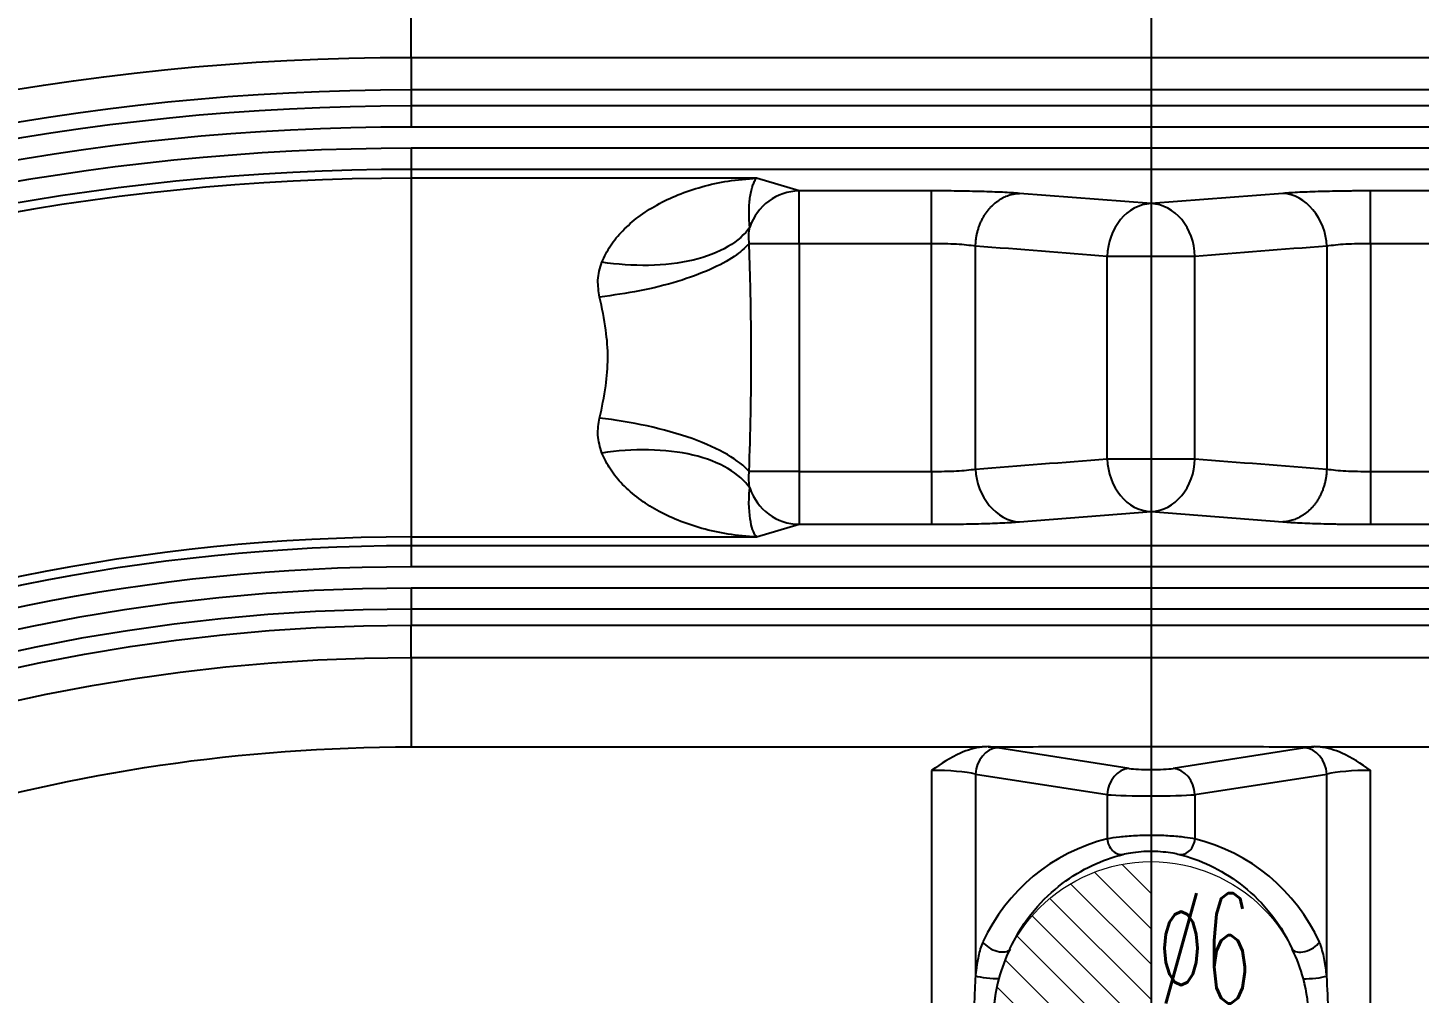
# Model space of a CAD drawing. Header units: millimetres. Extents: x 2595 to 3308, y 1499 to 1823.
# Drawn here: x 3126.62 to 3153.11, y 1701.65 to 1720.04 of the extents above; entities that cross this region are included whole.
import ezdxf
from ezdxf.lldxf.tags import DXFTag

# ---------------------------------------------------------------- set-up
doc = ezdxf.new("R2010")
doc.units = ezdxf.units.MM
doc.linetypes.add('CENTER', pattern=[2, 1.25, -0.25, 0.25, -0.25])
doc.layers.add('5', color=7, linetype='Continuous', true_color=0xffffff)
doc.layers.add('epin', color=13, linetype='Continuous', lineweight=9)
doc.styles.add('TXT05', font='txt.shx', dxfattribs={"width": 0.5, "bigfont": 'gbcbig.shx'})
tags = doc.linetypes.add('DASHED', pattern=[25.72, 12.86, -12.86]).pattern_tags.tags
tags[6:7] = [DXFTag(74, 4), DXFTag(75, 0), DXFTag(340, '0'), DXFTag(46, 0.0), DXFTag(50, 0.0), DXFTag(44, 0.0), DXFTag(45, 0.0)]
tags[4:5] = [DXFTag(74, 4), DXFTag(75, 0), DXFTag(340, '0'), DXFTag(46, 0.0), DXFTag(50, 0.0), DXFTag(44, 0.0), DXFTag(45, 0.0)]

# ---------------------------------------------------------------- blocks, each defined once
blk = doc.blocks.new('epin_ejp_6')
at = {"layer": 'epin'}
h = blk.add_hatch(dxfattribs=at)
h.set_pattern_fill('_ANSI31', color=123, scale=0.15, angle=90, style=0)
h.set_pattern_definition([(135, (-2656.51364, 153.2396), (-0.336759605, -0.336759605), [])])
h.paths.add_polyline_path([(0, 3, 0.414214), (-3, 0), (0, 0)])
h.paths.add_polyline_path([(3, 0), (0, 0), (0, -3, 0.414214)])
at = {"layer": 'epin', "color": 1, "linetype": 'CENTER', "ltscale": 3.048}
for p, q in [((0, -3.3), (0, 3.3)), ((-3.3, 0), (3.3, 0))]:
    blk.add_line(p, q, dxfattribs=at)
at = {"layer": 'epin'}
blk.add_circle((0, 0), 3, dxfattribs=at)
at = {"layer": 'epin', "color": 6, "style": 'TXT05', "width": 0.5}
blk.add_text('%%c6', height=2.1, dxfattribs=at).set_placement((0.12, 0.3))

msp = doc.modelspace()

# ---------------------------------------------------------------- linework, layer by layer
at = {"layer": '5', "color": 1, "linetype": 'CENTER', "ltscale": 36.600181}
msp.add_line((3148.002, 1819.494), (3148.002, 1499.494), dxfattribs=at)
at = {"layer": '5', "color": 7, "linetype": 'Continuous'}
for p, q in [((3133.918, 1719.475), (3162.086, 1719.475)), ((3162.086, 1718.854), (3133.918, 1718.854)), ((3133.918, 1718.854), (3133.918, 1718.549)), ((3162.086, 1718.549), (3133.918, 1718.549)), ((3133.918, 1718.549), (3133.918, 1718.147)), ((3162.086, 1718.147), (3133.918, 1718.147)), ((3162.086, 1717.744), (3133.918, 1717.744)), ((3133.918, 1717.744), (3133.918, 1717.342)), ((3133.918, 1717.342), (3133.918, 1717.173)), ((3162.086, 1717.342), (3133.918, 1717.342)), ((3140.49, 1717.173), (3133.918, 1717.173)), ((3133.918, 1717.173), (3133.918, 1710.342)), ((3141.301, 1716.932), (3140.49, 1717.173)), ((3141.301, 1715.927), (3141.301, 1716.932)), ((3143.825, 1716.932), (3141.301, 1716.932)), ((3148.002, 1716.69), (3145.495, 1716.885)), ((3150.51, 1716.885), (3148.002, 1716.69)), ((3154.703, 1716.932), (3152.18, 1716.932)), ((3141.301, 1715.927), (3140.352, 1715.927)), ((3143.825, 1715.927), (3141.301, 1715.927)), ((3141.301, 1715.927), (3141.301, 1711.588)), ((3144.66, 1711.634), (3144.66, 1715.881)), ((3151.345, 1715.881), (3151.345, 1711.634)), ((3154.703, 1715.927), (3152.18, 1715.927)), ((3148.837, 1715.685), (3147.167, 1715.685)), ((3147.167, 1711.83), (3147.167, 1715.685)), ((3148.837, 1711.83), (3148.837, 1715.685)), ((3147.167, 1711.83), (3148.837, 1711.83)), ((3141.301, 1711.588), (3140.352, 1711.588)), ((3141.301, 1711.588), (3143.825, 1711.588)), ((3141.301, 1711.588), (3141.301, 1710.583)), ((3152.18, 1711.588), (3154.703, 1711.588)), ((3145.495, 1710.63), (3148.002, 1710.825)), ((3148.002, 1710.825), (3150.51, 1710.63)), ((3140.49, 1710.342), (3141.301, 1710.583)), ((3141.301, 1710.583), (3143.825, 1710.583)), ((3152.18, 1710.583), (3154.703, 1710.583)), ((3133.918, 1710.342), (3140.49, 1710.342)), ((3133.918, 1710.342), (3133.918, 1710.173)), ((3133.918, 1710.173), (3133.918, 1709.771)), ((3162.086, 1710.173), (3133.918, 1710.173)), ((3162.086, 1709.771), (3133.918, 1709.771)), ((3133.918, 1709.368), (3133.918, 1708.966)), ((3162.086, 1709.368), (3133.918, 1709.368)), ((3162.086, 1708.966), (3133.918, 1708.966)), ((3133.918, 1708.661), (3162.086, 1708.661)), ((3162.086, 1708.041), (3133.918, 1708.041)), ((3133.918, 1706.343), (3144.785, 1706.343)), ((3147.585, 1705.935), (3145.077, 1706.327)), ((3150.927, 1706.327), (3148.42, 1705.935)), ((3151.22, 1706.343), (3162.086, 1706.343)), ((3143.825, 1705.897), (3143.825, 1695.644)), ((3144.66, 1705.827), (3147.167, 1705.435)), ((3144.66, 1705.827), (3144.66, 1701.986)), ((3148.837, 1705.435), (3151.345, 1705.827)), ((3151.345, 1701.981), (3151.345, 1705.827)), ((3152.18, 1695.644), (3152.18, 1705.897)), ((3147.167, 1705.435), (3147.167, 1704.594)), ((3148.837, 1705.435), (3148.837, 1704.593))]:
    msp.add_line(p, q, dxfattribs=at)
at = {"layer": '5', "color": 7, "linetype": 'Continuous', "extrusion": (0, 0, -1)}
for centre, radius, start, end in [((-3148.002, 1669.494), 100.07, 313.95835, 233.17746), ((-3148.002, 1669.494), 99.038, 313.97894, 78.94), ((-3133.918, 1673.518), 45.957, 360, 90), ((-3133.918, 1673.518), 35.144, 0, 90), ((-3133.918, 1673.518), 32.826, 56.601, 90)]:
    msp.add_arc(centre, radius, start, end, dxfattribs=at)
at = {"layer": '5', "color": 7, "linetype": 'DASHED'}
for radius, start, end in [(100.573, 306.62661, 226.18317), (100.572, 306.62578, 226.19708)]:
    msp.add_arc((3148.002, 1669.494), radius, start, end, dxfattribs=at)
at = {"layer": '5', "color": 7, "linetype": 'Continuous'}
for centre, radius, start, end in [((3148.002, 1669.494), 100.547, 306.63636, 233.36364), ((3148.002, 1669.494), 99.282, 100.95124, 226.04921), ((3148.002, 1669.494), 99.081, 101.04979, 226.04537), ((3148.002, 1663.458), 81.732, 105.12421, 164.87579), ((3133.918, 1673.518), 47.654, 97.468, 124.1474), ((3133.918, 1673.518), 45.336, 90, 180), ((3133.918, 1673.518), 45.032, 90, 180), ((3133.918, 1673.518), 44.63, 90, 180), ((3133.918, 1673.518), 44.226, 90, 180), ((3133.918, 1673.518), 43.824, 90, 180), ((3133.918, 1673.518), 43.656, 90, 180), ((3133.918, 1673.518), 36.824, 90, 180), ((3133.918, 1673.518), 36.656, 90, 180), ((3133.918, 1673.518), 36.254, 90, 180), ((3133.918, 1673.518), 35.85, 90, 180), ((3133.918, 1673.518), 35.448, 90, 180), ((3133.918, 1673.518), 34.523, 90, 180), ((3148.002, 1701.159), 3, 153.5383, 165.0294), ((3148.002, 1701.159), 3, 14.8863, 26.4141), ((3148.002, 1701.159), 3, 165.0294, 194.9704), ((3148.002, 1701.159), 3, 345.1137, 14.8863)]:
    msp.add_arc(centre, radius, start, end, dxfattribs=at)
for centre, major_axis, ratio, start_param, end_param in [((3141.301, 1715.927), (0.287, 0.964), 0.983499, 0.293479, 1.539287), ((3148.002, 1715.685), (-0.078, -1.003), 0.829265, 3.235379, 4.776984), ((3148.002, 1715.685), (0.078, -1.003), 0.829265, 1.506202, 3.047807), ((3148.002, 1711.83), (-0.078, 1.003), 0.829265, 1.506202, 3.047807), ((3148.002, 1711.83), (0.078, 1.003), 0.829265, 3.235379, 4.776984), ((3141.301, 1711.588), (-0.287, 0.964), 0.983499, 1.602313, 2.848113), ((3145.077, 1705.827), (-0.078, -0.497), 0.826908, 3.328562, 4.841031), ((3143.825, 1706.239), (1.509, 0), 0.105104, 0.5916, 0.778695), ((3152.18, 1706.239), (1.509, 0), 0.105104, 2.362897, 2.549993), ((3150.927, 1705.827), (0.078, -0.497), 0.826909, 1.442154, 2.954623), ((3143.825, 1705.738), (1.006, 0), 0.157656, 0.5916, 1.570796), ((3147.585, 1705.435), (-0.078, -0.497), 0.826909, 3.328563, 4.841031), ((3148.002, 1705.964), (0.503, 0), 0.105104, 3.733192, 5.691586), ((3148.42, 1705.435), (0.078, -0.497), 0.826909, 1.442154, 2.954623), ((3152.18, 1705.738), (1.006, 0), 0.157656, 1.570796, 2.549993), ((3148.002, 1705.464), (1.006, 0), 0.052552, 3.733192, 5.691586), ((3148.03, 1701.159), (3.552, 0), 0.996953, 1.816079, 2.71338), ((3147.416, 1704.594), (0.073, -0.291), 0.822126, 4.510028, 6.191126), ((3148.588, 1704.593), (0.073, 0.291), 0.822102, 3.233647, 4.915037), ((3147.974, 1701.159), (3.552, 0), 0.996953, 0.427438, 1.325164), ((3145.048, 1702.629), (0.273, -0.125), 0.526695, 3.857184, 6.221579), ((3150.957, 1702.627), (0.273, 0.125), 0.526049, 3.20317, 5.568003), ((3144.909, 1701.986), (0.299, -0.03), 0.145085, 3.740395, 5.436508), ((3151.096, 1701.981), (0.299, 0.029), 0.144295, 3.988114, 5.684463)]:
    msp.add_ellipse(centre, major_axis=major_axis, ratio=ratio, start_param=start_param, end_param=end_param, dxfattribs=at)
for points, knots in [([(3129.373, 1746.77), (3128.884, 1746.658), (3127.908, 1746.433), (3125.966, 1745.94), (3123.557, 1745.263), (3120.696, 1744.347), (3116.926, 1742.993), (3113.231, 1741.439), (3109.627, 1739.692), (3104.321, 1736.886), (3099.262, 1733.608), (3094.534, 1729.913), (3092.235, 1727.982), (3090.006, 1725.971), (3087.611, 1723.652), (3085.083, 1720.993), (3082.466, 1717.968), (3079.995, 1714.822), (3078.061, 1712.108), (3076.592, 1709.883), (3075.53, 1708.19), (3074.509, 1706.472), (3073.365, 1704.441), (3072.126, 1702.082), (3070.827, 1699.381), (3069.624, 1696.636), (3068.519, 1693.851), (3067.513, 1691.03), (3066.608, 1688.176), (3065.938, 1685.772), (3065.451, 1683.836), (3065.229, 1682.862), (3065.118, 1682.375)], [0, 0, 0, 0, 0.015671, 0.031323, 0.062599, 0.093882, 0.125181, 0.187762, 0.21905, 0.250334, 0.375349, 0.406621, 0.43789, 0.469156, 0.500417, 0.542089, 0.583754, 0.625411, 0.667063, 0.687888, 0.708711, 0.729532, 0.750352, 0.781575, 0.812791, 0.844003, 0.875216, 0.906422, 0.937608, 0.968783, 0.984383, 1, 1, 1, 1]), ([(3129.47, 1746.342), (3127.542, 1745.867), (3123.673, 1744.914), (3118.027, 1742.972), (3112.506, 1740.659), (3105.398, 1737.058), (3097.008, 1731.624), (3087.979, 1723.762), (3080.151, 1714.713), (3074.78, 1706.367), (3071.203, 1699.265), (3069.178, 1694.43), (3067.65, 1690.067), (3066.497, 1686.264), (3065.871, 1683.629), (3065.551, 1682.282)], [0, 0, 0, 0, 0.062362, 0.1252, 0.187404, 0.250379, 0.375434, 0.500449, 0.625398, 0.750287, 0.811235, 0.875174, 0.914887, 0.956496, 1, 1, 1, 1]), ([(3137.546, 1715.574), (3137.597, 1715.681), (3137.703, 1715.904), (3137.946, 1716.188), (3138.243, 1716.449), (3138.598, 1716.676), (3139.004, 1716.869), (3139.459, 1717.021), (3139.959, 1717.133), (3140.309, 1717.159), (3140.49, 1717.173)], [0, 0, 0, 0, 0.093317, 0.194508, 0.304598, 0.423767, 0.552414, 0.691028, 0.840114, 1, 1, 1, 1]), ([(3140.363, 1716.24), (3140.358, 1716.295), (3140.348, 1716.413), (3140.347, 1716.624), (3140.369, 1716.856), (3140.411, 1717.023), (3140.454, 1717.125), (3140.478, 1717.157), (3140.49, 1717.173)], [0, 0, 0, 0, 0.090181, 0.190469, 0.420683, 0.689566, 0.839499, 1, 1, 1, 1]), ([(3145.495, 1716.885), (3145.446, 1716.889), (3145.349, 1716.896), (3145.175, 1716.905), (3144.982, 1716.913), (3144.773, 1716.92), (3144.587, 1716.924), (3144.433, 1716.927), (3144.276, 1716.93), (3144.074, 1716.932), (3143.908, 1716.932), (3143.825, 1716.932)], [0, 0, 0, 0, 0.127326, 0.251561, 0.375423, 0.500174, 0.624898, 0.686936, 0.74874, 0.872847, 1, 1, 1, 1]), ([(3152.18, 1716.932), (3152.096, 1716.932), (3151.972, 1716.932), (3151.808, 1716.93), (3151.649, 1716.929), (3151.455, 1716.925), (3151.231, 1716.92), (3151.022, 1716.913), (3150.829, 1716.905), (3150.655, 1716.896), (3150.558, 1716.889), (3150.51, 1716.885)], [0, 0, 0, 0, 0.127156, 0.189457, 0.251353, 0.375222, 0.500081, 0.624934, 0.748784, 0.872889, 1, 1, 1, 1]), ([(3140.363, 1716.24), (3140.179, 1715.972), (3139.8, 1715.735), (3138.764, 1715.49), (3138.125, 1715.486), (3137.546, 1715.574)], [0, 0, 0, 0, 0.5, 0.5, 1, 1, 1, 1]), ([(3140.352, 1715.927), (3140.266, 1715.846), (3140.088, 1715.676), (3139.619, 1715.427), (3139.004, 1715.201), (3138.278, 1715.016), (3137.761, 1714.945), (3137.505, 1714.91)], [0, 0, 0, 0, 0.182901, 0.38011, 0.586578, 0.795605, 1, 1, 1, 1]), ([(3140.352, 1711.588), (3140.363, 1711.954), (3140.384, 1712.669), (3140.393, 1713.741), (3140.385, 1714.823), (3140.363, 1715.552), (3140.352, 1715.927)], [0, 0, 0, 0, 0.253388, 0.495473, 0.739822, 1, 1, 1, 1]), ([(3144.66, 1715.881), (3144.549, 1715.894), (3144.326, 1715.921), (3143.992, 1715.925), (3143.825, 1715.927)], [0, 0, 0, 0, 0.500532, 1, 1, 1, 1]), ([(3152.18, 1715.927), (3152.013, 1715.925), (3151.678, 1715.921), (3151.456, 1715.894), (3151.345, 1715.881)], [0, 0, 0, 0, 0.499704, 1, 1, 1, 1]), ([(3137.505, 1714.91), (3137.487, 1715.019), (3137.448, 1715.251), (3137.512, 1715.461), (3137.546, 1715.574)], [0, 0, 0, 0, 0.466248, 1, 1, 1, 1]), ([(3137.505, 1712.605), (3137.548, 1712.808), (3137.626, 1713.177), (3137.675, 1713.75), (3137.628, 1714.327), (3137.549, 1714.703), (3137.505, 1714.91)], [0, 0, 0, 0, 0.273075, 0.495518, 0.721868, 1, 1, 1, 1]), ([(3137.546, 1711.941), (3137.513, 1712.052), (3137.466, 1712.214), (3137.473, 1712.443), (3137.494, 1712.552), (3137.505, 1712.605)], [0, 0, 0, 0, 0.527341, 0.768074, 1, 1, 1, 1]), ([(3140.352, 1711.588), (3140.17, 1711.797), (3139.788, 1712.028), (3138.739, 1712.403), (3138.091, 1712.539), (3137.505, 1712.604)], [0, 0, 0, 0, 0.5, 0.5, 1, 1, 1, 1]), ([(3140.363, 1711.275), (3140.179, 1711.543), (3139.799, 1711.78), (3138.763, 1712.025), (3138.124, 1712.029), (3137.546, 1711.941)], [0, 0, 0, 0, 0.5, 0.5, 1, 1, 1, 1]), ([(3140.49, 1710.342), (3140.309, 1710.356), (3139.959, 1710.383), (3139.459, 1710.494), (3139.003, 1710.647), (3138.481, 1710.894), (3138.038, 1711.217), (3137.703, 1711.613), (3137.597, 1711.835), (3137.546, 1711.941)], [0, 0, 0, 0, 0.159852, 0.309063, 0.447838, 0.576856, 0.806101, 0.907081, 1, 1, 1, 1]), ([(3140.363, 1711.276), (3140.362, 1711.276), (3140.349, 1711.338), (3140.34, 1711.441), (3140.347, 1711.549), (3140.352, 1711.588)], [0, 0, 0, 0, 0.00233, 0.646621, 1, 1, 1, 1]), ([(3143.825, 1711.588), (3143.992, 1711.59), (3144.326, 1711.595), (3144.549, 1711.621), (3144.66, 1711.634)], [0, 0, 0, 0, 0.499704, 1, 1, 1, 1]), ([(3151.345, 1711.634), (3151.456, 1711.621), (3151.678, 1711.595), (3152.013, 1711.59), (3152.18, 1711.588)], [0, 0, 0, 0, 0.500532, 1, 1, 1, 1]), ([(3140.49, 1710.342), (3140.45, 1710.386), (3140.409, 1710.479), (3140.352, 1710.78), (3140.332, 1710.99), (3140.363, 1711.276)], [0, 0, 0, 0, 0.5, 0.5, 1, 1, 1, 1]), ([(3143.825, 1710.583), (3143.908, 1710.583), (3144.033, 1710.583), (3144.196, 1710.585), (3144.355, 1710.587), (3144.55, 1710.59), (3144.773, 1710.595), (3144.983, 1710.602), (3145.175, 1710.61), (3145.349, 1710.619), (3145.446, 1710.626), (3145.495, 1710.63)], [0, 0, 0, 0, 0.127156, 0.189457, 0.251353, 0.375222, 0.500081, 0.624934, 0.748784, 0.872889, 1, 1, 1, 1]), ([(3150.51, 1710.63), (3150.559, 1710.626), (3150.655, 1710.619), (3150.83, 1710.61), (3151.022, 1710.602), (3151.232, 1710.595), (3151.418, 1710.591), (3151.572, 1710.588), (3151.728, 1710.586), (3151.931, 1710.583), (3152.096, 1710.583), (3152.18, 1710.583)], [0, 0, 0, 0, 0.127326, 0.251561, 0.375423, 0.500174, 0.624898, 0.686936, 0.74874, 0.872847, 1, 1, 1, 1]), ([(3144.785, 1706.343), (3144.644, 1706.328), (3144.505, 1706.284), (3144.181, 1706.141), (3144.003, 1706.023), (3143.828, 1705.899), (3143.827, 1705.898), (3143.825, 1705.897)], [0, 0, 0, 0, 0.399609, 0.399609, 0.994051, 0.994051, 1, 1, 1, 1]), ([(3144.899, 1706.346), (3145.469, 1706.348), (3146.968, 1706.352), (3149.036, 1706.352), (3150.536, 1706.348), (3151.106, 1706.346)], [0, 0, 0, 0, 0.275624, 0.724376, 1, 1, 1, 1]), ([(3152.18, 1705.897), (3152.178, 1705.898), (3152.176, 1705.899), (3152.002, 1706.023), (3151.823, 1706.141), (3151.5, 1706.284), (3151.361, 1706.328), (3151.22, 1706.343)], [0, 0, 0, 0, 0.005949, 0.005949, 0.600391, 0.600391, 1, 1, 1, 1]), ([(3148.837, 1704.593), (3148.784, 1704.603), (3148.718, 1704.613), (3148.56, 1704.632), (3148.463, 1704.641), (3148.259, 1704.654), (3148.148, 1704.659), (3147.927, 1704.66), (3147.812, 1704.657), (3147.596, 1704.646), (3147.492, 1704.637), (3147.31, 1704.616), (3147.23, 1704.605), (3147.167, 1704.594)], [0, 0, 0, 0, 0.146993, 0.146993, 0.314028, 0.314028, 0.481125, 0.481125, 0.652655, 0.652655, 0.826578, 0.826578, 1, 1, 1, 1]), ([(3147.467, 1704.298), (3147.506, 1704.308), (3147.557, 1704.319), (3147.674, 1704.339), (3147.741, 1704.347), (3147.88, 1704.358), (3147.954, 1704.36), (3148.096, 1704.359), (3148.167, 1704.355), (3148.299, 1704.343), (3148.361, 1704.334), (3148.462, 1704.316), (3148.504, 1704.307), (3148.538, 1704.298)], [0, 0, 0, 0, 0.177825, 0.177825, 0.35096, 0.35096, 0.518413, 0.518413, 0.681906, 0.681906, 0.848951, 0.848951, 1, 1, 1, 1]), ([(3145.316, 1702.496), (3145.578, 1703.073), (3145.941, 1703.46), (3146.682, 1704.021), (3147.068, 1704.196), (3147.467, 1704.298)], [0, 0, 0, 0, 0.5, 0.5, 1, 1, 1, 1]), ([(3148.538, 1704.298), (3148.936, 1704.196), (3149.326, 1704.018), (3150.064, 1703.458), (3150.429, 1703.067), (3150.688, 1702.493)], [0, 0, 0, 0, 0.5, 0.5, 1, 1, 1, 1]), ([(3144.799, 1702.629), (3144.794, 1702.618), (3144.789, 1702.607), (3144.751, 1702.512), (3144.727, 1702.418), (3144.692, 1702.243), (3144.68, 1702.162), (3144.666, 1702.049), (3144.663, 1702.017), (3144.66, 1701.986)], [0, 0, 0, 0, 0.06096, 0.06096, 0.502168, 0.502168, 0.861852, 0.861852, 1, 1, 1, 1]), ([(3151.345, 1701.981), (3151.335, 1702.081), (3151.322, 1702.179), (3151.286, 1702.381), (3151.261, 1702.486), (3151.22, 1702.595), (3151.213, 1702.611), (3151.206, 1702.627)], [0, 0, 0, 0, 0.435789, 0.435789, 0.914392, 0.914392, 1, 1, 1, 1]), ([(3144.66, 1701.986), (3144.653, 1701.901), (3144.649, 1701.816), (3144.624, 1701.266), (3144.625, 1700.794), (3144.66, 1700.332)], [0, 0, 0, 0, 0.154248, 0.154248, 1, 1, 1, 1]), ([(3151.345, 1700.336), (3151.351, 1700.419), (3151.356, 1700.502), (3151.38, 1701.049), (3151.38, 1701.52), (3151.345, 1701.981)], [0, 0, 0, 0, 0.151202, 0.151202, 1, 1, 1, 1])]:
    msp.add_open_spline(points, degree=3, knots=knots, dxfattribs=at)
for points, degree in [([(3133.918, 1719.474), (3133.918, 1720.038), (3133.918, 1720.602), (3133.918, 1721.165)], 3), ([(3133.918, 1719.475), (3133.918, 1719.107), (3133.918, 1718.88), (3133.918, 1718.854)], 3), ([(3143.825, 1715.927), (3143.825, 1716.437), (3143.825, 1716.905), (3143.825, 1716.932)], 3), ([(3151.345, 1715.881), (3151.332, 1716.397), (3150.939, 1716.87), (3150.51, 1716.885)], 3), ([(3140.352, 1715.927), (3140.339, 1716.036), (3140.342, 1716.143), (3140.363, 1716.24)], 3), ([(3143.825, 1711.588), (3143.825, 1713.034), (3143.825, 1714.481), (3143.825, 1715.927)], 3), ([(3147.167, 1715.685), (3146.331, 1715.75), (3145.496, 1715.816), (3144.66, 1715.881)], 3), ([(3151.345, 1715.881), (3150.509, 1715.816), (3149.673, 1715.75), (3148.837, 1715.685)], 3), ([(3152.18, 1715.927), (3152.18, 1714.481), (3152.18, 1713.034), (3152.18, 1711.588)], 3), ([(3144.66, 1711.634), (3145.496, 1711.699), (3146.331, 1711.765), (3147.167, 1711.83)], 3), ([(3148.837, 1711.83), (3149.673, 1711.765), (3150.509, 1711.699), (3151.345, 1711.634)], 3), ([(3144.66, 1711.634), (3144.672, 1711.118), (3145.066, 1710.645), (3145.495, 1710.63)], 3), ([(3152.18, 1711.588), (3152.18, 1711.078), (3152.18, 1710.61), (3152.18, 1710.583)], 3), ([(3133.918, 1708.966), (3133.918, 1708.864), (3133.918, 1708.763), (3133.918, 1708.661)], 3), ([(3133.918, 1708.041), (3133.918, 1708.408), (3133.918, 1708.635), (3133.918, 1708.661)], 3), ([(3133.918, 1708.041), (3133.918, 1706.343)], 1), ([(3144.899, 1706.35), (3144.861, 1706.348), (3144.823, 1706.346), (3144.785, 1706.343)], 3), ([(3151.22, 1706.343), (3151.182, 1706.346), (3151.144, 1706.348), (3151.106, 1706.35)], 3)]:
    msp.add_open_spline(points, degree=degree, dxfattribs=at)
for points, weights in [([(3144.66, 1715.881), (3144.674, 1716.456), (3145.017, 1716.869), (3145.495, 1716.885)], [1.16458759692, 0.945137092957, 0.945137467694, 1.16458872113]), ([(3152.18, 1715.927), (3152.18, 1716.492), (3152.18, 1716.903), (3152.18, 1716.932)], [1.16458948789, 0.948765948998, 0.945196852371, 1.15388219801]), ([(3143.825, 1711.588), (3143.825, 1711.024), (3143.825, 1710.613), (3143.825, 1710.583)], [1.16458948789, 0.948765948998, 0.945196852371, 1.15388219801]), ([(3151.345, 1711.634), (3151.331, 1711.059), (3150.988, 1710.646), (3150.51, 1710.63)], [1.16458759692, 0.945137092957, 0.945137467694, 1.16458872113])]:
    msp.add_rational_spline(points, weights, degree=3, dxfattribs=at)

# ---------------------------------------------------------------- block references
at = {"layer": 'epin'}
msp.add_blockref('epin_ejp_6', (3148.002, 1701.159), dxfattribs=at)

doc.saveas('drawing.dxf')
